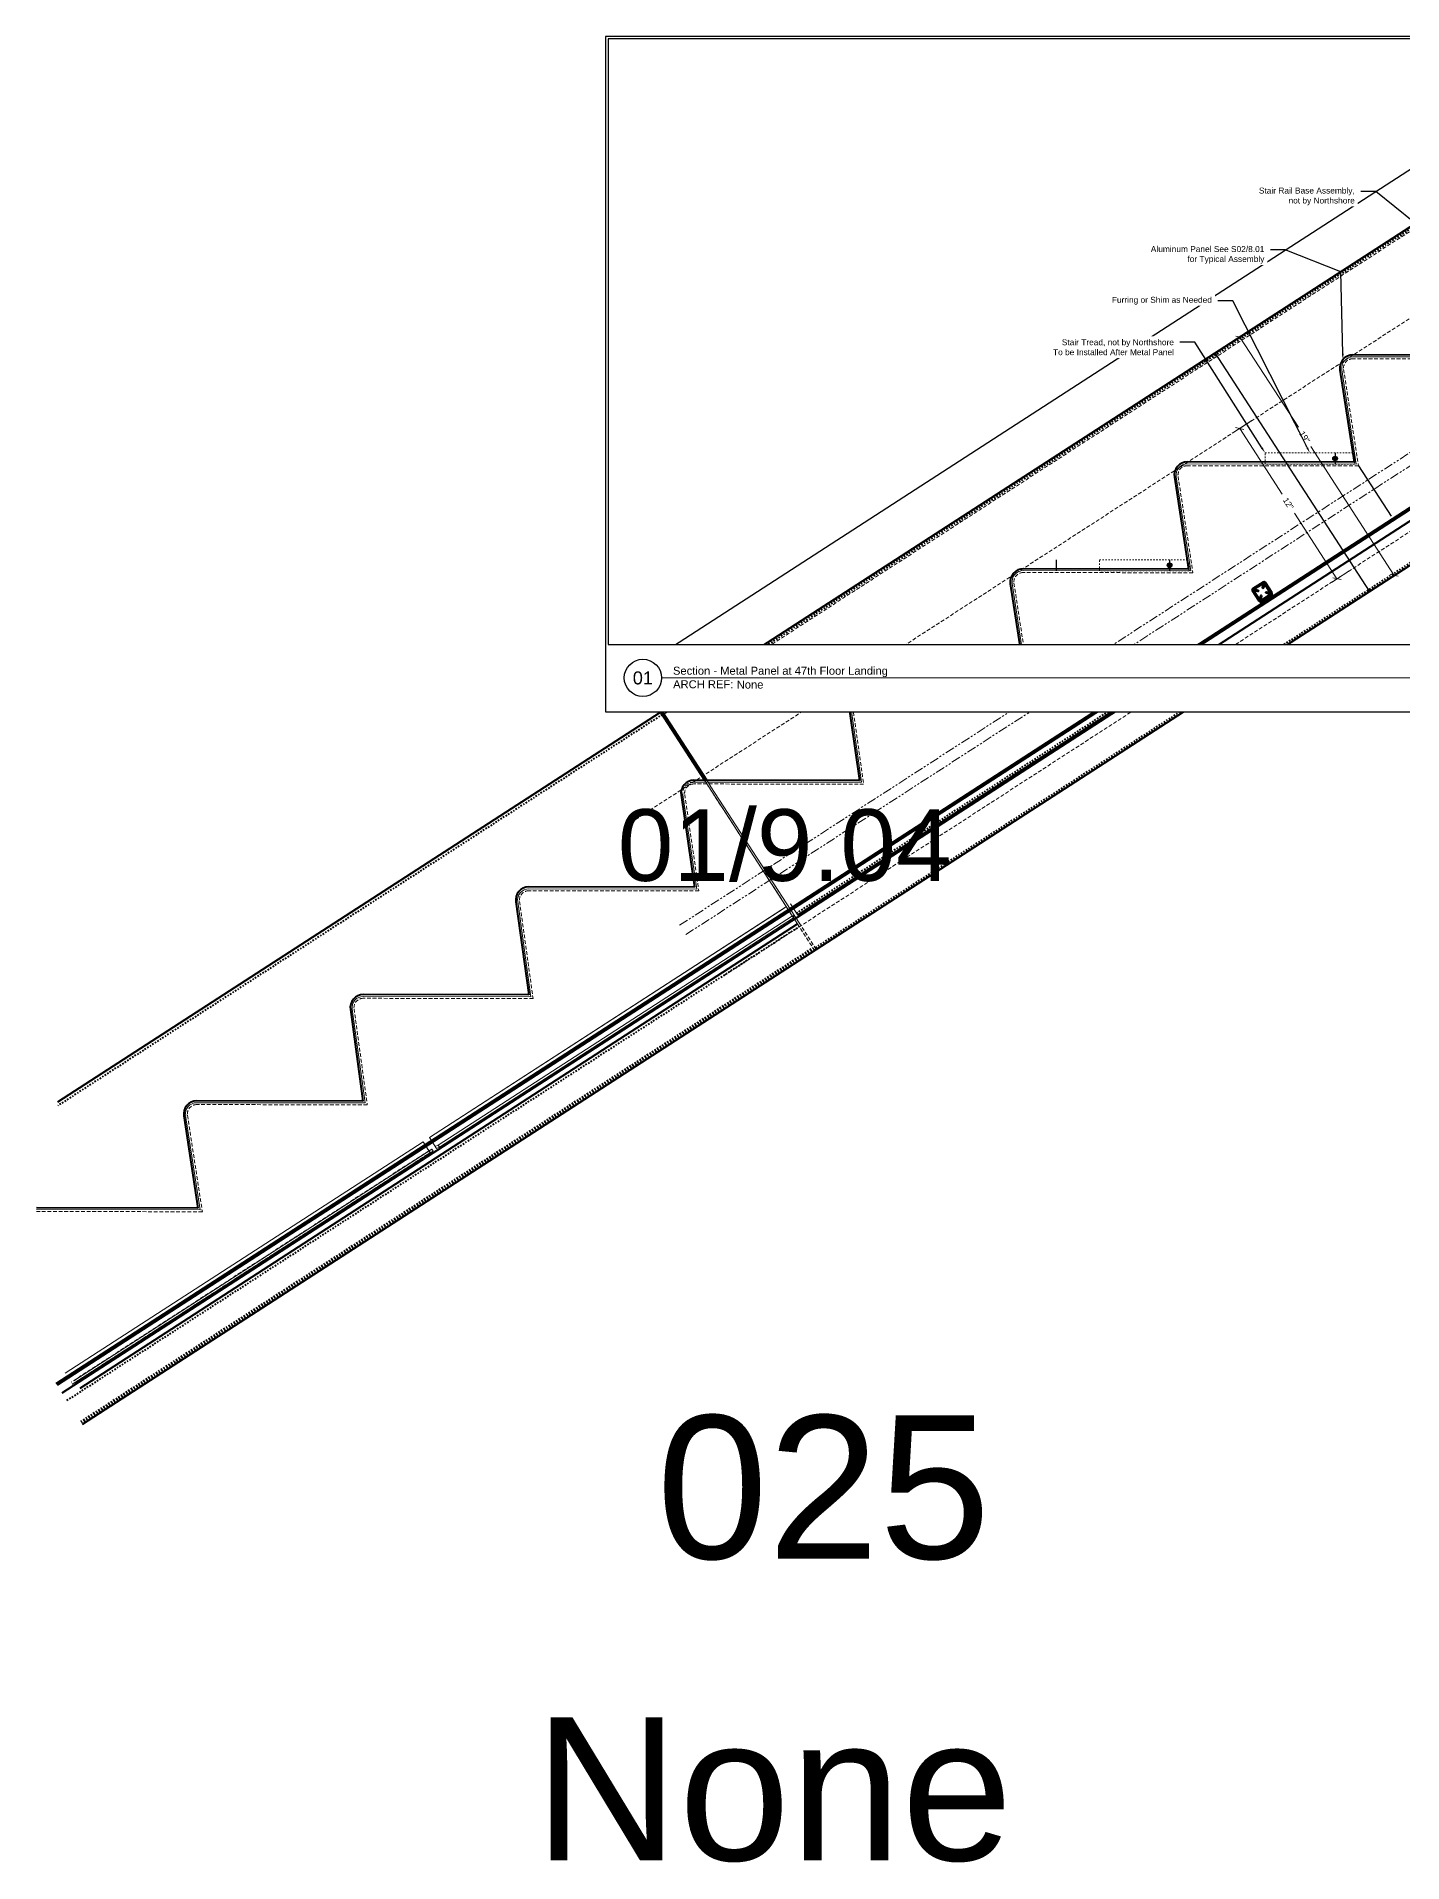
# Model space of a CAD drawing. Header units: inches. Extents: x -301 to 39679, y -468 to 370.
# Drawn here: x 3079.8 to 3171.4, y -76.9 to 45.5 of the extents above; entities that cross this region are included whole.
import ezdxf
from ezdxf import colors
from ezdxf.entities.mleader import LeaderData, LeaderLine
from ezdxf.enums import TextEntityAlignment as Align
from ezdxf.math import Vec2, Vec3

# ---------------------------------------------------------------- set-up
doc = ezdxf.new("R2010")
doc.units = ezdxf.units.IN
doc.header["$MEASUREMENT"] = 0
for name, pattern in [('DASHED2', [0.375, 0.25, -0.125]), ('HIDDEN', [0.375, 0.25, -0.125]), ('HIDDEN2', [0.1875, 0.125, -0.0625]), ('PHANTOM2', [1.25, 0.625, -0.125, 0.125, -0.125, 0.125, -0.125])]:
    doc.linetypes.add(name, pattern=pattern)
doc.layers.get('Defpoints').update_dxf_attribs({"color": 3})
doc.layers.add('NSE-Border', color=156, linetype='Continuous', plot=False)
doc.layers.add('NSE-Construction', color=86, linetype='Continuous', plot=False)
for name, color, linetype, lineweight in [('NSE-By_Others', 252, 'Continuous', 0), ('NSE-By_Others_Hidden', 252, 'HIDDEN', 0), ('NSE-Call-Outs', 51, 'Continuous', 13), ('NSE-Hardware', 111, 'Continuous', 25), ('NSE-Panels 01', 1, 'Continuous', 40), ('NSE-Sealant', 143, 'Continuous', 13), ('NSE-Title', 51, 'Continuous', 9)]:
    doc.layers.add(name, color=color, linetype=linetype, lineweight=lineweight)
doc.layers.add('NSE-Detail Border', color=7, linetype='Continuous')
doc.styles.add('004 - NSSM - Standard', font='arial.ttf', dxfattribs={"height": 0.4})
doc.styles.add('008 - NSSM - Standard', font='arial.ttf', dxfattribs={"height": 0.8})
doc.styles.add('048 - NSSM - Standard', font='arial.ttf', dxfattribs={"height": 4.8})
doc.styles.add('096 - NSSM - Standard', font='arial.ttf', dxfattribs={"height": 9.6})
doc.styles.add('3_0-0_TEXT', font='simplex.shx', dxfattribs={"width": 0.7, "height": 0.375})
doc.dimstyles.new('$$$FASTENER$$$', dxfattribs={"dimtxt": 0.375, "dimasz": 0, "dimexe": 0, "dimexo": 0, "dimgap": 0, "dimtad": 0, "dimtih": 1, "dimtoh": 1, "dimdec": 4, "dimzin": 3, "dimdsep": 46, "dimlunit": 4, "dimtxsty": '3_0-0_TEXT', "dimblk": 'NONE', "dimcen": 0, "dimclrd": 256, "dimclre": 256, "dimclrt": 256, "dimadec": 0, "dimazin": 0, "dimtfac": 0.375, "dimtdec": 4, "dimtofl": 0, "dimtmove": 1, "dimatfit": 3, "dimldrblk": 'NONE', "dimfxl": 1, "dimtolj": 1, "dimtzin": 0, "dimarcsym": 0})
doc.dimstyles.new('004 - NSSM - Standard', dxfattribs={"dimtxt": 0.4, "dimasz": 0.4, "dimexe": 0.4, "dimexo": 0.4, "dimgap": 0.4, "dimtad": 0, "dimtih": 1, "dimtoh": 1, "dimdec": 4, "dimzin": 3, "dimdsep": 46, "dimlunit": 4, "dimtxsty": '004 - NSSM - Standard', "dimblk": 'OBLIQUE', "dimcen": 0.4, "dimclrd": 256, "dimclre": 256, "dimclrt": 256, "dimadec": 0, "dimazin": 0, "dimtfac": 0.7, "dimtdec": 4, "dimtmove": 1, "dimatfit": 2, "dimfxl": 1, "dimtfill": 1, "dimtfillclr": 11, "dimfrac": 1, "dimtolj": 1, "dimtzin": 0, "dimlwd": 0, "dimlwe": 0, "dimarcsym": 0})
doc.dimstyles.new('004 - NSSM - Standard$0', dxfattribs={"dimtxt": 0.4, "dimasz": 0.4, "dimexe": 0.4, "dimexo": 0.4, "dimgap": 0.4, "dimtad": 0, "dimdec": 4, "dimzin": 3, "dimdsep": 46, "dimlunit": 5, "dimtxsty": '004 - NSSM - Standard', "dimblk": 'OBLIQUE', "dimcen": 0.4, "dimclrd": 256, "dimclre": 256, "dimclrt": 256, "dimazin": 0, "dimtfac": 0.7, "dimtdec": 4, "dimtmove": 1, "dimatfit": 2, "dimfxl": 1, "dimtfill": 1, "dimtfillclr": 11, "dimfrac": 1, "dimtolj": 1, "dimtzin": 0, "dimlwd": 0, "dimlwe": 0, "dimarcsym": 0})

# ---------------------------------------------------------------- blocks, each defined once
blk = doc.blocks.new('*U170')
blk.add_wipeout([(24.474, 1.129), (24.474, 0), (0, 0), (0, 11.312), (24.516, 11.312), (24.516, 0), (24.474, 0), (24.474, 11.271), (0.042, 11.271), (0.042, 1.129)])
at = {"layer": 'Defpoints', "ltscale": 0.0625}
blk.add_lwpolyline([(0.042, 1.129), (24.474, 1.129), (24.474, 11.271), (0.042, 11.271)], close=True, dxfattribs=at)
at = {"layer": 'Defpoints'}
blk.add_circle((0.625, 0.567), 0.312, dxfattribs=at)
at = {"layer": 'NSE-Border', "ltscale": 0.0625}
blk.add_lwpolyline([(0, 0), (24.516, 0), (24.516, 11.312), (0, 11.312)], close=True, dxfattribs=at)
at = {"layer": 'NSE-Title'}
blk.add_line((0.938, 0.567), (24.266, 0.567), dxfattribs=at)
at = {"layer": 'Defpoints', "style": '008 - NSSM - Standard'}
blk.add_attdef('DETAIL_NUMBER', text='', height=0.218, dxfattribs=at).set_placement((0.625, 0.567), align=Align.MIDDLE_CENTER)
at = {"layer": 'NSE-Title', "style": '004 - NSSM - Standard'}
blk.add_text('ARCH REF:', height=0.1341, dxfattribs=at).set_placement((1.636, 0.46), align=Align.MIDDLE_CENTER)
for tag, p in [('DETAIL_DESCRIPTION', (1.129, 0.62)), ('ARCH_REF', (2.197, 0.388))]:
    blk.add_attdef(tag, p, '', height=0.134, dxfattribs=at)
blk = doc.blocks.new('Bolt Head')
blk.add_lwpolyline([(0.25, 0), (0.12, 0.22), (-0.12, 0.22), (-0.25, 0), (-0.12, -0.22), (0.12, -0.22)], close=True)
for radius in [0.312, 0.125]:
    blk.add_circle((0, 0), radius)
blk = doc.blocks.new('_Oblique')
at = {"color": 0, "linetype": 'ByBlock', "lineweight": -2}
blk.add_line((-0.5, -0.5), (0.5, 0.5), dxfattribs=at)
blk = doc.blocks.new('*D270')
at = {"layer": 'Defpoints', "color": 0, "transparency": 16777216}
for p in [(3158.81, 24.3), (3170.8, 9.39), (3169.15, 8.32)]:
    blk.add_point(p, dxfattribs=at)
at = {"layer": 'NSE-Construction', "lineweight": 0, "transparency": 16777216}
for p, q in [((3159.15, 24.51), (3160.8, 25.58)), ((3160.47, 25.36), (3164.39, 19.31)), ((3170.8, 9.39), (3165.22, 18.02)), ((3169.49, 8.54), (3171.14, 9.61))]:
    blk.add_line(p, q, dxfattribs=at)
at = {"layer": 'NSE-Construction', "lineweight": 0, "transparency": 16777216, "xscale": 0.4, "yscale": 0.4, "zscale": 0.4}
for p, rotation in [((3160.47, 25.36), 122.9090491627594), ((3170.8, 9.39), 302.9090491627593)]:
    blk.add_blockref('_Oblique', p, dxfattribs=dict(at, rotation=rotation))
at = {"layer": 'NSE-Construction', "transparency": 16777216, "insert": (3164.8, 18.66), "char_height": 0.4, "attachment_point": 5, "rotation": 302.909, "style": '004 - NSSM - Standard', "bg_fill": 3, "box_fill_scale": 1.25, "bg_fill_color": 256, "bg_fill_true_color": 13158600, "bg_fill_transparency": 0}
blk.add_mtext('\\A1;19"', dxfattribs=at)
blk = doc.blocks.new('_None')
blk = doc.blocks.new('*U287')
at = {"layer": 'NSE-Sealant', "linetype": 'ByBlock', "lineweight": -2}
h = blk.add_hatch(dxfattribs=at)
h.set_pattern_fill('ANSI31', color=0, scale=0.5)
h.set_pattern_definition([(45, (-0.80175, 0.5), (-0.0441942, 0.0441942), [])])
edge = h.paths.add_edge_path()
edge.add_arc((0.87, 0.06), 0.0625, 269.4022, 450.5978)
edge.add_line((0.87, 0.12), (0, 0.12))
edge.add_arc((0, 0.06), 0.0625, 89.4022, 270.5978)
edge.add_line((0, 0), (0.87, 0))
at = {"layer": 'NSE-Sealant', "color": 0, "linetype": 'ByBlock', "lineweight": -2}
for p, q in [((0, 0.12), (0.87, 0.12)), ((0.87, 0), (0, 0))]:
    blk.add_line(p, q, dxfattribs=at)
for centre, start, end in [((0, 0.06), 89.4022, 270.5978), ((0.87, 0.06), 269.4022, 90.5978)]:
    blk.add_arc(centre, 0.0625, start, end, dxfattribs=at)
blk = doc.blocks.new('NorthClad Tube Stiffener')
at = {"lineweight": 50}
for points in [[(-0.42, 0.12, -0.414214), (-0.5, 0.21), (-0.5, 1.04, -0.414214), (-0.42, 1.12), (0.42, 1.12, -0.414214), (0.5, 1.04), (0.5, 0.21, -0.414214), (0.42, 0.12)], [(0.18, 0.41), (0.36, 0.23, -0.668179), (0.34, 0.18), (-0.34, 0.18, -0.668179), (-0.36, 0.23), (-0.18, 0.41, 1), (-0.22, 0.45), (-0.4, 0.27, -0.668179), (-0.44, 0.29), (-0.44, 0.96, -0.668179), (-0.4, 0.98), (-0.22, 0.8, 1), (-0.18, 0.84), (-0.36, 1.02, -0.668179), (-0.34, 1.07), (0.34, 1.07, -0.668179), (0.36, 1.02), (0.18, 0.84, 1), (0.22, 0.8), (0.4, 0.98, -0.668179), (0.44, 0.96), (0.44, 0.29, -0.668179), (0.4, 0.27), (0.22, 0.45, 1)]]:
    blk.add_lwpolyline(points, format="xyb", close=True, dxfattribs=at)
at = {"rotation": 180}
blk.add_blockref('*U287', (0.44, 0.12), dxfattribs=at)
blk = doc.blocks.new('*D317')
at = {"layer": 'Defpoints', "color": 0, "transparency": 16777216}
for p in [(3161.61, 19.98), (3168.13, 9.91), (3166.97, 9.16)]:
    blk.add_point(p, dxfattribs=at)
at = {"layer": 'NSE-Construction', "lineweight": 0, "transparency": 16777216}
for p, q in [((3161.27, 19.76), (3160.12, 19.02)), ((3160.45, 19.23), (3163.3, 14.84)), ((3166.97, 9.16), (3164.13, 13.55)), ((3167.79, 9.69), (3166.64, 8.94))]:
    blk.add_line(p, q, dxfattribs=at)
at = {"layer": 'NSE-Construction', "lineweight": 0, "transparency": 16777216, "xscale": 0.4, "yscale": 0.4, "zscale": 0.4}
for p, rotation in [((3160.45, 19.23), 122.9090491627594), ((3166.97, 9.16), 302.9090491627593)]:
    blk.add_blockref('_Oblique', p, dxfattribs=dict(at, rotation=rotation))
at = {"layer": 'NSE-Construction', "transparency": 16777216, "insert": (3163.71, 14.2), "char_height": 0.4, "attachment_point": 5, "rotation": 302.909, "style": '004 - NSSM - Standard', "bg_fill": 3, "box_fill_scale": 1.25, "bg_fill_color": 256, "bg_fill_true_color": 13158600, "bg_fill_transparency": 0}
blk.add_mtext('\\A1;12"', dxfattribs=at)
blk = doc.blocks.new('*D384')
at = {"layer": 'Defpoints', "color": 0, "transparency": 16777216}
for p in [(3179.08, 18.47), (3179.08, 18.47), (3188.8, 18.47), (3178.29, 12.88), (3081.2, -44.87)]:
    blk.add_point(p, dxfattribs=at)
at = {"layer": 'NSE-Construction', "lineweight": 0, "transparency": 16777216}
for start, end in [(301.5824, 355.9417), (216.9737, 271.2703)]:
    blk.add_arc((3179.08, 18.47), 5.64, start, end, dxfattribs=at)
at = {"layer": 'NSE-Construction', "transparency": 16777216}
for points in [[(3184.64, 18.07), (3184.77, 18.07), (3184.72, 18.47)], [(3174.52, 15.04), (3174.63, 15.11), (3174.34, 15.4)]]:
    blk.add_solid(points, dxfattribs=at)
at = {"layer": 'NSE-Construction', "transparency": 16777216, "insert": (3180.68, 13.06), "char_height": 0.4, "attachment_point": 5, "style": '004 - NSSM - Standard', "bg_fill": 3, "box_fill_scale": 1.25, "bg_fill_color": 256, "bg_fill_true_color": 13158600, "bg_fill_transparency": 0}
blk.add_mtext('\\A1;147.097°', dxfattribs=at)
blk = doc.blocks.new('*U30')
blk.add_lwpolyline([(0.03, -0.13), (0.03, 0.12), (0.05, 0.12), (0.05, -0.13)], close=True)
for points in [[(0.05, 0.11), (0.14, 0.05), (0.5, 0.05), (0.55, 0), (0.5, -0.05), (0.14, -0.05), (0.05, -0.11), (0.05, 0.11)], [(0.5, 0.05), (0.4, 0.03), (0.37, 0), (0.4, -0.03), (0.5, -0.05)], [(0.4, 0.03), (0.55, 0)]]:
    blk.add_leader(points, dimstyle='$$$FASTENER$$$')
at = {"has_arrowhead": 0}
for points in [[(0.14, 0.05), (0.15, 0.07), (0.18, -0.06), (0.19, -0.05)], [(0.17, 0.05), (0.18, 0.07), (0.22, -0.06), (0.22, -0.05)], [(0.21, 0.05), (0.21, 0.07), (0.25, -0.06), (0.25, -0.05)], [(0.24, 0.05), (0.24, 0.07), (0.28, -0.06), (0.28, -0.05)], [(0.27, 0.05), (0.27, 0.07), (0.31, -0.06), (0.31, -0.05)], [(0.3, 0.05), (0.3, 0.07), (0.34, -0.06), (0.34, -0.05)], [(0.33, 0.05), (0.34, 0.07), (0.37, -0.06), (0.37, -0.05)], [(0.36, 0.05), (0.37, 0.07), (0.4, -0.06), (0.41, -0.05)], [(0.14, 0), (0.15, -0.06), (0.16, -0.05)]]:
    blk.add_leader(points, dimstyle='$$$FASTENER$$$', dxfattribs=at)

msp = doc.modelspace()

# ---------------------------------------------------------------- linework, layer by layer
at = {"color": 253, "linetype": 'DASHED2', "lineweight": 0, "extrusion": (4.41392e-16, 1, -3.20393e-20)}
for p, q in [((3146.02568, 2.66503), (3146.02778, 2.65138)), ((3146.02778, 2.65138), (3146.0271, 2.65104)), ((3121.74553, 0.05299), (3121.74621, 0.05333)), ((3130.56012, -13.56765), (3121.74553, 0.05299)), ((3121.85047, 0.12091), (3121.85115, 0.12124)), ((3121.85047, 0.12091), (3124.73788, -4.34082)), ((3124.62924, -4.40164), (3124.87271, -4.77787)), ((3124.77737, -4.40185), (3125.02085, -4.77808)), ((3125.02175, -4.77808), (3124.77827, -4.40185)), ((3112.42335, -11.58642), (3112.42268, -11.58676)), ((3130.4727, -13.43119), (3130.56075, -13.56724)), ((3130.81938, -13.96688), (3131.96884, -15.74307)), ((3132.07378, -15.67516), (3130.92432, -13.89896)), ((3101.33577, -18.79536), (3101.33509, -18.79569)), ((3106.12179, -29.16631), (3082.13772, -44.68768)), ((3082.22329, -44.81991), (3106.20737, -29.29854)), ((3082.22329, -44.81991), (3106.20737, -29.29854)), ((3106.20804, -29.29821), (3082.22397, -44.81957)), ((3106.20737, -29.29854), (3105.73197, -28.56395)), ((3106.12179, -29.16631), (3106.12247, -29.16598)), ((3106.20737, -29.29854), (3106.12179, -29.16631)), ((3106.12247, -29.16598), (3106.20804, -29.29821)), ((3106.20737, -29.29854), (3106.40036, -29.20271)), ((3106.20737, -29.29854), (3106.20804, -29.29821))]:
    msp.add_line(p, q, dxfattribs=at)
at = {"color": 0, "linetype": 'Continuous', "lineweight": 0, "extrusion": (4.41392e-16, 1, -3.20393e-20)}
for p, q in [((3124.58974, -4.34061), (3124.62924, -4.40164)), ((3124.73788, -4.34082), (3124.77737, -4.40185)), ((3124.77827, -4.40185), (3124.73877, -4.34082)), ((3124.87271, -4.77787), (3130.4727, -13.43119)), ((3125.02085, -4.77808), (3130.92369, -13.89937)), ((3134.9655, -4.35536), (3134.96483, -4.3557)), ((3129.92593, -12.90676), (3106.15174, -28.2923)), ((3106.15241, -28.29196), (3130.07152, -12.81264)), ((3106.73455, -28.79883), (3130.47518, -13.43501)), ((3129.92593, -12.90676), (3129.9266, -12.90642)), ((3130.34569, -12.63511), (3130.34636, -12.63477)), ((3130.83497, -13.38978), (3130.34636, -12.63477)), ((3130.50874, -13.41329), (3130.59431, -13.54552)), ((3130.56075, -13.56724), (3106.82012, -28.93106)), ((3130.56075, -13.56724), (3130.81938, -13.96688)), ((3112.81367, -18.72019), (3112.81299, -18.72053)), ((3101.70384, -25.84248), (3101.70316, -25.84281)), ((3105.73197, -28.56395), (3081.74798, -44.08527)), ((3081.74858, -44.08498), (3105.73265, -28.56361)), ((3082.33072, -44.59185), (3106.31479, -29.07048)), ((3106.40036, -29.20271), (3082.41629, -44.72407)), ((3105.73197, -28.56395), (3105.73265, -28.56361)), ((3105.73265, -28.56361), (3106.12247, -29.16598)), ((3106.12247, -29.16598), (3106.31479, -29.07048)), ((3106.15174, -28.2923), (3106.15241, -28.29196)), ((3106.15174, -28.2923), (3106.62713, -29.02689)), ((3106.6278, -29.02656), (3106.15241, -28.29196)), ((3106.31479, -29.07048), (3106.40036, -29.20271)), ((3106.54156, -28.89466), (3106.73455, -28.79883)), ((3106.54156, -28.89466), (3106.62713, -29.02689)), ((3106.62713, -29.02689), (3106.82012, -28.93106)), ((3106.62713, -29.02689), (3106.6278, -29.02656)), ((3106.82012, -28.93106), (3106.73455, -28.79883))]:
    msp.add_line(p, q, dxfattribs=at)
at = {"layer": 'Defpoints'}
for p, q in [((3155.16812, 3.30647), (3155.21241, 3.33532)), ((3155.54166, 2.5039), (3155.5958, 2.76028))]:
    msp.add_line(p, q, dxfattribs=at)
msp.add_lwpolyline([(3155.6464, 2.57211), (3155.54166, 2.5039), (3155.47344, 2.60864)], dxfattribs=at)
at = {"layer": 'NSE-By_Others', "linetype": 'DASHED2', "extrusion": (4.41392e-16, 1, -3.20393e-20)}
for p, q in [((3121.87132, 0.09007), (3185.24212, 41.10068)), ((3179.46521, 23.89192), (3168.03426, 23.90855)), ((3167.41562, 23.18859), (3168.40982, 16.72188)), ((3156.32294, 16.0186), (3157.31548, 9.56272)), ((3168.40982, 16.72188), (3156.94158, 16.73856)), ((3145.32558, 8.85931), (3146.31854, 2.40062)), ((3157.31548, 9.56272), (3145.94421, 9.57927)), ((3134.36005, 1.70459), (3135.25274, -4.60612)), ((3146.31854, 2.40062), (3134.97979, 2.41711)), ((3135.25274, -4.60612), (3123.87985, -4.58957)), ((3123.26063, -5.30567), (3124.21196, -11.76205)), ((3124.21196, -11.76205), (3112.81273, -11.74546)), ((3112.19282, -12.45669), (3113.10029, -18.97095)), ((3113.10029, -18.97095), (3101.72515, -18.9544)), ((3101.10509, -19.66461), (3101.98999, -26.09323)), ((3089.94373, -26.79656), (3090.93728, -33.2591)), ((3101.98999, -26.09323), (3090.56236, -26.0766)), ((3090.93728, -33.2591), (3079.82607, -33.24293))]:
    msp.add_line(p, q, dxfattribs=at)
at = {"layer": 'NSE-By_Others', "extrusion": (4.41392e-16, 1, -3.20393e-20)}
for p, q in [((3179.31949, 24.01713), (3168.03444, 24.03355)), ((3167.29208, 23.1696), (3168.2641, 16.84709)), ((3156.1994, 15.99961), (3157.16976, 9.68794)), ((3168.2641, 16.84709), (3156.94176, 16.86356)), ((3145.20203, 8.84031), (3146.17282, 2.52583)), ((3157.16976, 9.68794), (3145.94439, 9.70427)), ((3146.17282, 2.52583), (3134.97997, 2.54211)), ((3134.23629, 1.68708), (3135.10878, -4.48091)), ((3135.10878, -4.48091), (3123.88003, -4.46457)), ((3123.13697, -5.32389), (3124.06716, -11.63684)), ((3124.06716, -11.63684), (3112.81291, -11.62046)), ((3112.06901, -12.47393), (3112.95664, -18.84574)), ((3112.95664, -18.84574), (3101.72533, -18.8294)), ((3100.98126, -19.68166), (3101.84658, -25.96802)), ((3089.82018, -26.81556), (3090.79156, -33.13388)), ((3101.84658, -25.96802), (3090.56254, -25.9516)), ((3090.79156, -33.13388), (3079.82625, -33.11793))]:
    msp.add_line(p, q, dxfattribs=at)
at = {"layer": 'NSE-By_Others', "linetype": 'PHANTOM2', "extrusion": (4.41392e-16, 1, -3.20393e-20)}
for p, q in [((3122.92076, -14.05637), (3178.58594, 21.96752)), ((3123.32824, -14.68602), (3179.05541, 21.37799))]:
    msp.add_line(p, q, dxfattribs=at)
at = {"layer": 'NSE-By_Others'}
for centre, end in [((3168.03336, 23.28356), 188.9900267), ((3156.94068, 16.11357), 188.9900267), ((3145.94331, 8.95427), 188.9900267), ((3134.97889, 1.79212), 188.2999069), ((3112.81183, -12.37046), 188.1789243), ((3101.72424, -19.57939), 188.0856358), ((3090.56146, -26.7016), 188.9900267)]:
    msp.add_arc(centre, 0.75, 89.9166376, end, dxfattribs=at)
at = {"layer": 'NSE-By_Others', "linetype": 'DASHED2'}
for centre, radius, end in [((3168.03336, 23.28356), 0.625, 189.0138659), ((3156.94068, 16.11357), 0.625, 189.0138659), ((3145.94331, 8.95427), 0.625, 189.0138659), ((3134.97889, 1.79212), 0.625, 188.3236268), ((3123.87895, -5.21457), 0.75, 188.6549821), ((3123.87895, -5.21457), 0.625, 188.6549821), ((3112.81183, -12.37046), 0.625, 188.2026229), ((3101.72424, -19.57939), 0.625, 188.1093179), ((3090.56146, -26.7016), 0.625, 189.0138659)]:
    msp.add_arc(centre, radius, 89.9166376, end, dxfattribs=at)
at = {"layer": 'NSE-By_Others_Hidden', "color": 253, "linetype": 'HIDDEN2', "ltscale": 0.5}
for points in [[(3168.15082, 16.84709), (3162.15082, 16.84709), (3162.15082, 17.59709), (3168.15082, 17.59709)], [(3157.05648, 9.68794), (3151.05648, 9.68794), (3151.05648, 10.43794), (3157.05648, 10.43794)]]:
    msp.add_lwpolyline(points, close=True, dxfattribs=at)
at = {"layer": 'NSE-Construction', "extrusion": (4.41392e-16, 1, -3.20393e-20)}
msp.add_line((3118.01568, 1.75891), (3176.47576, 39.59154), dxfattribs=at)
at = {"layer": 'NSE-Construction'}
for p, q in [((3166.84302, 17.59709), (3166.84302, 16.84709)), ((3148.14475, 10.43794), (3148.14475, 9.68794)), ((3155.74867, 10.43794), (3155.74867, 9.68794))]:
    msp.add_line(p, q, dxfattribs=at)
at = {"layer": 'NSE-Panels 01', "extrusion": (4.41392e-16, 1, -3.20393e-20)}
for p, q in [((3121.7355, 0.29995), (3180.19558, 38.13257)), ((3179.17377, 24.14235), (3168.03462, 24.15855)), ((3167.16853, 23.1506), (3168.11838, 16.9723)), ((3081.54179, -45.39925), (3179.45721, 17.96701)), ((3156.07585, 15.98061), (3157.02404, 9.81315)), ((3168.11838, 16.9723), (3156.94194, 16.98856)), ((3082.90006, -47.49808), (3180.19558, 15.46701)), ((3157.02404, 9.81315), (3145.94458, 9.82927)), ((3145.07848, 8.82132), (3146.0271, 2.65104)), ((3146.0271, 2.65104), (3134.98015, 2.66711)), ((3154.29966, 2.86668), (3154.78826, 2.11167)), ((3155.02892, 2.26741), (3154.54032, 3.02242)), ((3154.78826, 2.11167), (3130.83497, -13.38978)), ((3134.11252, 1.66957), (3134.96483, -4.3557)), ((3081.25533, -25.89692), (3121.63056, 0.23204)), ((3121.63056, 0.23204), (3124.58974, -4.34061)), ((3124.73877, -4.34082), (3121.7355, 0.29995)), ((3134.96483, -4.3557), (3123.88021, -4.33957)), ((3123.0133, -5.34211), (3123.92237, -11.51163)), ((3123.92237, -11.51163), (3112.81309, -11.49546)), ((3111.94521, -12.49118), (3112.81299, -18.72053)), ((3082.74326, -45.08005), (3130.81963, -13.96728)), ((3112.81299, -18.72053), (3101.72551, -18.7044)), ((3100.85743, -19.6987), (3101.70316, -25.84281)), ((3089.69663, -26.83455), (3090.64584, -33.00867)), ((3101.70316, -25.84281), (3090.56273, -25.8266)), ((3090.64584, -33.00867), (3079.82643, -32.99293))]:
    msp.add_line(p, q, dxfattribs=at)
at = {"layer": 'NSE-Panels 01', "color": 9, "linetype": 'HIDDEN2', "ltscale": 0.25, "extrusion": (4.41392e-16, 1, -3.20393e-20)}
for p, q in [((3082.83215, -47.39314), (3180.12767, 15.57195)), ((3130.7494, -13.25755), (3154.70269, 2.2439)), ((3121.74553, 0.05299), (3081.25496, -26.1506)), ((3081.86353, -45.90268), (3130.93517, -14.14581)), ((3082.78494, -47.31881), (3131.85309, -15.56421))]:
    msp.add_line(p, q, dxfattribs=at)
at = {"layer": 'NSE-Panels 01'}
msp.add_lwpolyline([(3081.13431, -44.7696), (3179.04249, 18.59198), (3188.79609, 18.59307), (3188.79606, 19.34444), (3188.92106, 19.34307), (3188.92109, 18.59307, -0.414213562), (3188.79609, 18.46807), (3179.07942, 18.46698), (3081.20223, -44.87454)], format="xyb", dxfattribs=at)
for centre in [(3168.03336, 23.28356), (3156.94068, 16.11357), (3145.94331, 8.95427), (3134.97889, 1.79212), (3123.87895, -5.21457), (3112.81183, -12.37046), (3101.72424, -19.57939), (3090.56146, -26.7016)]:
    msp.add_arc(centre, 0.875, 89.9166376, 188.971499, dxfattribs=at)

# ---------------------------------------------------------------- block references
at = {"layer": 'NSE-Hardware', "xscale": 0.5, "yscale": 0.5, "zscale": 0.5}
for p in [(3166.84302, 17.22209), (3155.74867, 10.06294)]:
    msp.add_blockref('Bolt Head', p, dxfattribs=at)
at = {"layer": 'NSE-Hardware', "rotation": 33.07629941573829}
msp.add_blockref('*U30', (3155.23935, 2.90452), dxfattribs=at)

# ---------------------------------------------------------------- texts
at = {"layer": 'Defpoints'}
for s, width, gutter_width, insert, char_height, attachment_point, style in [('01/9.04', 15.7513444, 2, (3129.95958, -6.28629), 4.8, 2, '048 - NSSM - Standard'), ('025', 16.3938227, 0.5, (3132.56321, -51.7797), 9.6, 5, '096 - NSSM - Standard')]:
    msp.add_mtext_dynamic_manual_height_columns(s, width=width, gutter_width=gutter_width, heights=[0], dxfattribs=dict(at, insert=insert, char_height=char_height, attachment_point=attachment_point, style=style))
at = {"layer": 'NSE-Title', "insert": (3129.20958, -72), "char_height": 9.6, "width": 31.6499699, "attachment_point": 5, "style": '096 - NSSM - Standard'}
msp.add_mtext('None', dxfattribs=at)

# ---------------------------------------------------------------- next in the draw order: leaders
at = {"layer": 'NSE-Call-Outs'}
ml = msp.add_multileader_mtext('Standard', dxfattribs=at)
ml.set_content('\\A1;Stair Rail Base Assembly,\\Pnot by Northshore', color=256, style='004 - NSSM - Standard')
ml.set_leader_properties(color=256)
ml.build(insert=Vec2(0, 0))
ml.multileader.update_dxf_attribs({"dogleg_length": 1, "arrow_head_size": 0.4})
ctx = ml.context
ctx.base_point, ctx.char_height, ctx.arrow_head_size, ctx.landing_gap_size, ctx.plane_origin = Vec3(3161.40939, 35.11792), 0.4, 0.4, 0.4, Vec3(3094.15475, 40.93018)
ctx.text_align_type = 2
notes = []
notes.append((ctx, [(0, (1, 1, 0), (3169.563, 35.11792), (-1, 0), 1, [(0, [(3172.43025, 32.80943)], 0, [])])]))
ctx.mtext.insert, ctx.mtext.width, ctx.mtext.defined_height, ctx.mtext.alignment, ctx.mtext.flow_direction = Vec3(3168.163, 35.37672), 8, 0.66324, 3, 5
ctx.mtext.has_bg_fill, ctx.mtext.bg_color, ctx.mtext.bg_scale_factor, ctx.mtext.bg_transparency, ctx.mtext.use_window_bg_color = 1, -1027028792, 1.5, 0, 1
ml = msp.add_multileader_mtext('Standard', dxfattribs=at)
ml.set_content('Aluminum Panel See S02/8.01 for Typical Assembly', color=256, style='004 - NSSM - Standard')
ml.set_leader_properties(color=256)
ml.build(insert=Vec2(0, 0))
ml.multileader.update_dxf_attribs({"dogleg_length": 1, "arrow_head_size": 0.4})
ctx = ml.context
ctx.base_point, ctx.char_height, ctx.arrow_head_size, ctx.landing_gap_size, ctx.plane_origin = Vec3(3154.19621, 31.19699), 0.4, 0.4, 0.4, Vec3(3138.25223, 60.65298)
ctx.text_align_type = 2
notes.append((ctx, [(0, (1, 1, 0), (3163.50426, 31.19699), (-1, 0), 1, [(0, [(3167.36856, 23.85247), (3167.22408, 29.73803)], 0, [])])]))
ctx.mtext.insert, ctx.mtext.width, ctx.mtext.defined_height, ctx.mtext.alignment, ctx.mtext.flow_direction = Vec3(3162.10426, 31.45579), 8, 1.61676, 3, 5
ctx.mtext.has_bg_fill, ctx.mtext.bg_color, ctx.mtext.bg_scale_factor, ctx.mtext.bg_transparency, ctx.mtext.use_window_bg_color = 1, -1027028792, 1.5, 0, 1
for ctx, leaders in notes:
    for number, flags, end, landing, length, lines in leaders:
        leader = LeaderData()
        leader.index, (leader.has_last_leader_line, leader.has_dogleg_vector, leader.attachment_direction) = number, flags
        leader.last_leader_point, leader.dogleg_vector, leader.dogleg_length = Vec3(end), Vec3(landing), length
        for number, points, colour, breaks in lines:
            line = LeaderLine()
            line.index, line.vertices, line.color, line.breaks = number, Vec3.list(points), colors.encode_raw_color(colour), breaks
            leader.lines.append(line)
        ctx.leaders.append(leader)

# ---------------------------------------------------------------- next in the draw order: linework, layer by layer
at = {"layer": 'NSE-By_Others', "linetype": 'DASHED2', "extrusion": (4.41392e-16, 1, -3.20393e-20)}
for p, q in [((3119.34165, -7.37107), (3186.70089, 36.22068)), ((3125.86134, -17.44547), (3199.5521, 30.24373))]:
    msp.add_line(p, q, dxfattribs=at)
at = {"layer": 'NSE-Panels 01', "color": 9, "linetype": 'HIDDEN2', "ltscale": 0.25, "extrusion": (4.41392e-16, 1, -3.20393e-20)}
msp.add_line((3128.88576, 4.77837), (3180.19558, 37.98368), dxfattribs=at)

# ---------------------------------------------------------------- next in the draw order: block references
at = {"layer": 'NSE-Detail Border', "xscale": 4, "yscale": 4, "zscale": 4}
msp.add_blockref('*U170', (3117.95958, 0.25), dxfattribs=at).add_auto_attribs({'DETAIL_DESCRIPTION': 'Section - Metal Panel at 47th Floor Landing', 'ARCH_REF': 'None', 'DETAIL_NUMBER': '01'})

# ---------------------------------------------------------------- next in the draw order: linework, layer by layer
at = {"color": 253, "linetype": 'DASHED2', "lineweight": 0}
msp.add_polyline3d([(3157.021, 9.83761, 0), (3157.02471, 9.81348, 0), (3157.02404, 9.81315, 0)], dxfattribs=at)

# ---------------------------------------------------------------- next in the draw order: leaders
at = {"layer": 'NSE-Call-Outs'}
ml = msp.add_multileader_mtext('Standard', dxfattribs=at)
ml.set_content('Stair Tread, not by Northshore\\PTo be Installed After Metal Panel', color=256, style='004 - NSSM - Standard')
ml.set_leader_properties(color=256)
ml.build(insert=Vec2(0, 0))
ml.multileader.update_dxf_attribs({"dogleg_length": 1, "arrow_head_size": 0.4})
ctx = ml.context
ctx.base_point, ctx.char_height, ctx.arrow_head_size, ctx.landing_gap_size, ctx.plane_origin = Vec3(3148.17758, 25.00865), 0.4, 0.4, 0.4, Vec3(3132.19348, 56.73204)
ctx.text_align_type = 2
notes = []
notes.append((ctx, [(0, (1, 1, 0), (3157.44552, 25.00865), (-1, 0), 1, [(1, [(3162.15082, 17.59709)], 0, [])])]))
ctx.mtext.insert, ctx.mtext.width, ctx.mtext.defined_height, ctx.mtext.alignment, ctx.mtext.flow_direction = Vec3(3156.04552, 25.21193), 8, 1.61676, 3, 5
ctx.mtext.has_bg_fill, ctx.mtext.bg_color, ctx.mtext.bg_scale_factor, ctx.mtext.bg_transparency, ctx.mtext.use_window_bg_color = 1, -1027028792, 1.5, 0, 1
for ctx, leaders in notes:
    for number, flags, end, landing, length, lines in leaders:
        leader = LeaderData()
        leader.index, (leader.has_last_leader_line, leader.has_dogleg_vector, leader.attachment_direction) = number, flags
        leader.last_leader_point, leader.dogleg_vector, leader.dogleg_length = Vec3(end), Vec3(landing), length
        for number, points, colour, breaks in lines:
            line = LeaderLine()
            line.index, line.vertices, line.color, line.breaks = number, Vec3.list(points), colors.encode_raw_color(colour), breaks
            leader.lines.append(line)
        ctx.leaders.append(leader)

# ---------------------------------------------------------------- next in the draw order: linework, layer by layer
at = {"layer": 'NSE-Construction'}
msp.add_line((3169.15172, 8.31994), (3158.8134, 24.29503), dxfattribs=at)

# ---------------------------------------------------------------- next in the draw order: dimensions: what is measured, and where the dimension line sits
dim = msp.add_linear_dim(base=(3170.80474, 9.3897), p1=(3158.8134, 24.29503), p2=(3169.15172, 8.31994), angle=302.9090492, dimstyle='004 - NSSM - Standard$0', override={"dimpost": '"'}, dxfattribs=at)
dim.commit()
dim.dimension.update_dxf_attribs({"geometry": '*D270', "text_midpoint": (3164.80276, 18.66415), "dimtype": 161})

# ---------------------------------------------------------------- next in the draw order: block references
at = {"layer": 'NSE-Hardware', "rotation": 32.5027110074892}
msp.add_blockref('NorthClad Tube Stiffener', (3162.28537, 7.76663), dxfattribs=at)

# ---------------------------------------------------------------- next in the draw order: leaders
at = {"layer": 'NSE-Call-Outs'}
ml = msp.add_multileader_mtext('Standard', dxfattribs=at)
ml.set_content('\\A1;Furring or Shim as Needed', color=256, style='004 - NSSM - Standard')
ml.set_leader_properties(color=256)
ml.build(insert=Vec2(0, 0))
ml.multileader.update_dxf_attribs({"dogleg_length": 1, "arrow_head_size": 0.4})
ctx = ml.context
ctx.base_point, ctx.char_height, ctx.arrow_head_size, ctx.landing_gap_size, ctx.plane_origin = Vec3(3151.56747, 27.79552), 0.4, 0.4, 0.4, Vec3(3165.15082, 17.59709)
ctx.text_align_type = 2
notes = []
notes.append((ctx, [(0, (1, 1, 0), (3159.98984, 27.79552), (-1, 0), 1, [(0, [(3165.15082, 17.59709)], 0, [])])]))
ctx.mtext.insert, ctx.mtext.alignment, ctx.mtext.flow_direction = Vec3(3158.58984, 28.05432), 3, 5
ctx.mtext.has_bg_fill, ctx.mtext.bg_color, ctx.mtext.bg_scale_factor, ctx.mtext.bg_transparency, ctx.mtext.use_window_bg_color = 1, -1027028792, 1.5, 0, 1
for ctx, leaders in notes:
    for number, flags, end, landing, length, lines in leaders:
        leader = LeaderData()
        leader.index, (leader.has_last_leader_line, leader.has_dogleg_vector, leader.attachment_direction) = number, flags
        leader.last_leader_point, leader.dogleg_vector, leader.dogleg_length = Vec3(end), Vec3(landing), length
        for number, points, colour, breaks in lines:
            line = LeaderLine()
            line.index, line.vertices, line.color, line.breaks = number, Vec3.list(points), colors.encode_raw_color(colour), breaks
            leader.lines.append(line)
        ctx.leaders.append(leader)

# ---------------------------------------------------------------- next in the draw order: dimensions: what is measured, and where the dimension line sits
at = {"layer": 'NSE-Construction'}
dim = msp.add_aligned_dim(p1=(3161.60572, 19.98025), p2=(3168.1254, 9.90584), distance=-1.37429, dimstyle='004 - NSSM - Standard$0', override={"dimpost": '"'}, dxfattribs=at)
dim.commit()
dim.dimension.update_dxf_attribs({"geometry": '*D317', "text_midpoint": (3163.7118, 14.19639)})

# ---------------------------------------------------------------- next in the draw order: linework, layer by layer
msp.add_line((3168.40982, 16.72188), (3170.59213, 13.34971), dxfattribs=at)

# ---------------------------------------------------------------- next in the draw order: dimensions: what is measured, and where the dimension line sits
dim = msp.add_angular_dim_2l(base=(3178.28884, 12.88309), line1=((3188.79609, 18.46807), (3179.07942, 18.46698)), line2=((3179.07942, 18.46698), (3081.20223, -44.87454)), dimstyle='004 - NSSM - Standard', override={"dimsah": 1, "dimadec": 3}, dxfattribs=at)
dim.commit()
dim.dimension.update_dxf_attribs({"geometry": '*D384', "text_midpoint": (3180.67715, 13.05846)})

doc.saveas('drawing.dxf')
